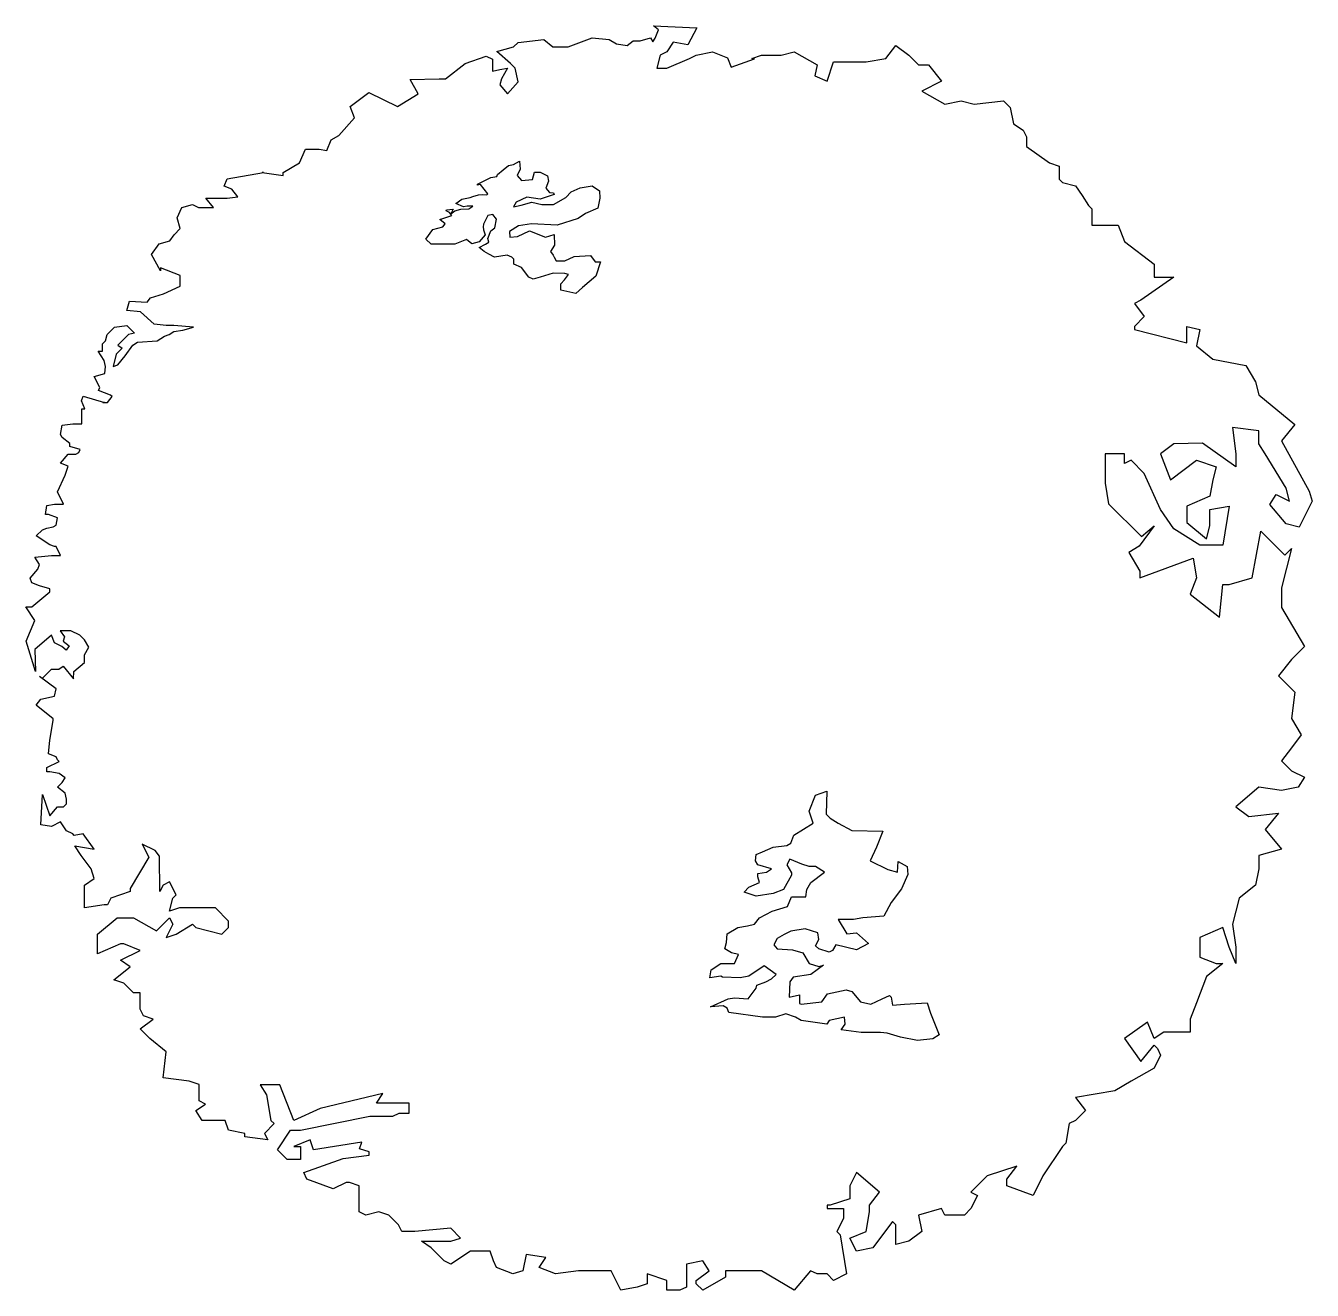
# Model space of a CAD drawing. Extents: x 7.02 to 9.07, y 5.09 to 7.1.
import ezdxf

# ---------------------------------------------------------------- set-up
doc = ezdxf.new("R2010")
doc.units = 0
doc.layers.get('0').update_dxf_attribs({"linetype": 'CONTINUOUS'})

msp = doc.modelspace()

# ---------------------------------------------------------------- linework, layer by layer
for points in [[(8.0195, 7.0997), (8.0881, 7.0965), (8.0742, 7.0691), (8.0508, 7.0736), (8.0508, 7.0736), (8.0403, 7.058), (8.0299, 7.0528), (8.0247, 7.032), (8.0247, 7.032), (8.0403, 7.032), (8.0768, 7.0476), (8.0872, 7.0528), (8.1132, 7.058), (8.1372, 7.0486), (8.1428, 7.0339), (8.1801, 7.0472), (8.1757, 7.0476), (8.1913, 7.0528), (8.2174, 7.0528), (8.2226, 7.0528), (8.2434, 7.058), (8.2434, 7.058), (8.2799, 7.0372), (8.276, 7.0197), (8.2955, 7.0112), (8.2955, 7.0112), (8.3059, 7.0424), (8.358, 7.0424), (8.3892, 7.0476), (8.4048, 7.0684), (8.4256, 7.0528), (8.4413, 7.0372), (8.4517, 7.0372), (8.4569, 7.0372), (8.4777, 7.0112), (8.4465, 6.9956), (8.4829, 6.9748), (8.509, 6.98), (8.5298, 6.9748), (8.5766, 6.98), (8.5871, 6.9696), (8.5923, 6.9436), (8.6079, 6.9332), (8.6131, 6.9227), (8.6131, 6.9071), (8.6495, 6.8811), (8.6652, 6.8759), (8.6652, 6.8551), (8.6704, 6.8499), (8.6912, 6.8447), (8.7016, 6.8291), (8.712, 6.8135), (8.7172, 6.8083), (8.7172, 6.8031), (8.7172, 6.7822), (8.7329, 6.7822), (8.7589, 6.7822), (8.7693, 6.7562), (8.8162, 6.7198), (8.8162, 6.699), (8.8474, 6.699), (8.7953, 6.6626), (8.7849, 6.6574), (8.8005, 6.6365), (8.7849, 6.6209), (8.7849, 6.6157), (8.8682, 6.5949), (8.8682, 6.6209), (8.8891, 6.6157), (8.8839, 6.5897), (8.9099, 6.5689), (8.962, 6.5585), (8.9776, 6.5325), (8.9828, 6.5117), (9.0401, 6.4648), (9.0192, 6.4388), (9.0628, 6.3582), (9.068, 6.3426), (9.0471, 6.301), (9.0263, 6.3062), (9.0003, 6.3374), (9.0107, 6.353), (9.0315, 6.3426), (9.0263, 6.3634), (8.9932, 6.418), (8.9828, 6.4336), (8.9828, 6.4544), (8.9411, 6.4596), (8.9463, 6.418), (8.9463, 6.3972), (8.8932, 6.4349), (8.8474, 6.4336), (8.8266, 6.418), (8.8422, 6.3764), (8.8839, 6.4076), (8.9151, 6.3972), (8.9099, 6.3764), (8.9047, 6.3504), (8.8682, 6.3347), (8.8682, 6.3087), (8.8995, 6.2827), (8.9047, 6.3035), (8.9047, 6.3295), (8.9359, 6.3347), (8.9359, 6.3347), (8.9255, 6.2723), (8.8891, 6.2723), (8.8474, 6.2983), (8.8266, 6.3295), (8.8005, 6.3868), (8.7797, 6.4076), (8.7693, 6.4024), (8.7693, 6.418), (8.7381, 6.418), (8.7381, 6.3712), (8.7437, 6.3381), (8.7963, 6.2863), (8.8162, 6.3035), (8.7926, 6.271), (8.7757, 6.2606), (8.7934, 6.2308), (8.7934, 6.2204), (8.8786, 6.2515), (8.8839, 6.2203), (8.8734, 6.1942), (8.9203, 6.1578), (8.9255, 6.2099), (8.9359, 6.2099), (8.9724, 6.2203), (8.9859, 6.295), (9.0244, 6.2567), (9.0349, 6.2671), (9.0192, 6.2047), (9.0192, 6.1734), (9.0557, 6.111), (9.0349, 6.0902), (9.014, 6.0642), (9.0401, 6.0381), (9.0349, 5.9965), (9.0505, 5.9705), (9.0349, 5.9497), (9.0192, 5.9289), (9.0349, 5.9132), (9.0557, 5.9028), (9.0453, 5.8872), (9.0192, 5.882), (8.9828, 5.8872), (8.9463, 5.856), (8.9672, 5.8404), (9.014, 5.8456), (8.9932, 5.8196), (9.0192, 5.7884), (8.9828, 5.778), (8.9828, 5.7571), (8.9776, 5.7311), (8.9515, 5.7103), (8.9411, 5.6687), (8.9463, 5.6323), (8.9463, 5.6062), (8.9359, 5.6323), (8.9255, 5.6635), (8.8891, 5.6479), (8.8891, 5.6166), (8.9151, 5.6062), (8.9255, 5.6062), (8.8995, 5.5854), (8.8839, 5.5438), (8.8839, 5.5438), (8.8734, 5.5178), (8.8734, 5.497), (8.8318, 5.497), (8.8162, 5.4866), (8.8057, 5.5126), (8.7693, 5.4866), (8.7953, 5.4501), (8.8162, 5.4761), (8.8214, 5.4709), (8.8266, 5.4605), (8.8162, 5.4397), (8.7797, 5.4189), (8.7537, 5.4033), (8.6912, 5.3929), (8.7068, 5.3721), (8.6912, 5.3565), (8.6808, 5.3513), (8.6756, 5.32), (8.6704, 5.3148), (8.6391, 5.268), (8.6235, 5.2368), (8.5819, 5.2524), (8.5819, 5.2628), (8.5975, 5.2836), (8.5506, 5.268), (8.5246, 5.242), (8.535, 5.2368), (8.5246, 5.216), (8.5142, 5.2056), (8.4829, 5.2056), (8.4777, 5.216), (8.4413, 5.2056), (8.4465, 5.1795), (8.4256, 5.1639), (8.4048, 5.1587), (8.4048, 5.1743), (8.4048, 5.19), (8.3996, 5.1952), (8.3996, 5.1952), (8.3684, 5.1535), (8.3423, 5.1483), (8.3319, 5.1691), (8.358, 5.1795), (8.3632, 5.2108), (8.3632, 5.2212), (8.3788, 5.242), (8.3423, 5.2732), (8.3319, 5.2524), (8.3319, 5.2316), (8.3007, 5.2212), (8.2955, 5.2212), (8.2955, 5.216), (8.3215, 5.216), (8.3215, 5.2004), (8.3111, 5.1795), (8.3111, 5.1795), (8.3163, 5.1743), (8.3267, 5.1119), (8.3059, 5.1015), (8.2955, 5.1119), (8.2799, 5.1119), (8.2694, 5.1171), (8.2434, 5.0859), (8.1913, 5.1171), (8.1809, 5.1171), (8.1341, 5.1171), (8.1341, 5.1067), (8.0976, 5.0859), (8.0872, 5.0963), (8.0872, 5.1015), (8.108, 5.1171), (8.0976, 5.1327), (8.0716, 5.1275), (8.0716, 5.0911), (8.0612, 5.0859), (8.0403, 5.0859), (8.0403, 5.1015), (8.0091, 5.1119), (8.0091, 5.0963), (7.9935, 5.0911), (7.9674, 5.0859), (7.9518, 5.1171), (7.8998, 5.1171), (7.8633, 5.1119), (7.8373, 5.1223), (7.8477, 5.1379), (7.8164, 5.1431), (7.8112, 5.1171), (7.7956, 5.1119), (7.7696, 5.1223), (7.7644, 5.1327), (7.7592, 5.1483), (7.7592, 5.1483), (7.7279, 5.1483), (7.6967, 5.1275), (7.6863, 5.1327), (7.6654, 5.1535), (7.6498, 5.1639), (7.6967, 5.1639), (7.7123, 5.1691), (7.6967, 5.1847), (7.6394, 5.1795), (7.6186, 5.1795), (7.6134, 5.19), (7.5978, 5.2056), (7.5821, 5.2108), (7.5613, 5.2056), (7.5613, 5.2056), (7.5509, 5.2108), (7.5509, 5.2264), (7.5509, 5.2264), (7.5509, 5.2524), (7.5353, 5.2576), (7.5301, 5.2576), (7.5092, 5.2472), (7.4676, 5.2628), (7.4624, 5.2732), (7.5251, 5.2957), (7.5668, 5.3009), (7.5668, 5.3061), (7.5512, 5.3113), (7.5549, 5.322), (7.478, 5.3096), (7.4728, 5.3252), (7.4468, 5.3148), (7.4572, 5.3148), (7.4572, 5.294), (7.4363, 5.294), (7.4207, 5.3096), (7.4416, 5.3409), (7.4572, 5.3409), (7.5677, 5.3629), (7.6042, 5.3629), (7.6146, 5.3681), (7.6302, 5.3681), (7.6302, 5.3837), (7.5937, 5.3837), (7.5781, 5.3837), (7.5885, 5.3994), (7.4887, 5.3755), (7.4468, 5.3565), (7.4242, 5.4129), (7.3929, 5.4129), (7.4033, 5.3973), (7.4103, 5.3565), (7.4155, 5.3513), (7.3999, 5.3357), (7.4051, 5.3252), (7.3687, 5.3304), (7.3687, 5.3357), (7.3426, 5.3409), (7.3374, 5.3565), (7.301, 5.3565), (7.2906, 5.3721), (7.3062, 5.3825), (7.2958, 5.3877), (7.2958, 5.4137), (7.2801, 5.4189), (7.2385, 5.4241), (7.2437, 5.4657), (7.2177, 5.4866), (7.202, 5.5022), (7.2229, 5.5178), (7.2072, 5.523), (7.202, 5.5334), (7.202, 5.5594), (7.1916, 5.5594), (7.176, 5.575), (7.1604, 5.5802), (7.1864, 5.601), (7.1708, 5.6114), (7.202, 5.6271), (7.176, 5.6375), (7.1708, 5.6375), (7.1344, 5.6218), (7.1344, 5.6531), (7.1656, 5.6791), (7.1708, 5.6791), (7.1916, 5.6791), (7.2281, 5.6583), (7.2489, 5.6791), (7.2541, 5.6687), (7.2437, 5.6479), (7.2593, 5.6531), (7.2853, 5.6687), (7.2906, 5.6635), (7.3322, 5.6531), (7.3426, 5.6635), (7.3426, 5.6739), (7.3218, 5.6947), (7.2645, 5.6947), (7.2489, 5.6895), (7.2541, 5.7103), (7.2593, 5.7155), (7.2489, 5.7363), (7.2385, 5.7311), (7.2333, 5.7207), (7.2328, 5.7774), (7.2262, 5.786), (7.2054, 5.7964), (7.2158, 5.7756), (7.1864, 5.7259), (7.1864, 5.7207), (7.1552, 5.7103), (7.15, 5.6999), (7.1448, 5.6999), (7.1135, 5.6947), (7.1135, 5.7155), (7.1135, 5.7311), (7.1291, 5.7415), (7.1239, 5.7571), (7.1083, 5.778), (7.0979, 5.7936), (7.1291, 5.7884), (7.1116, 5.8125), (7.0971, 5.8101), (7.0947, 5.8125), (7.0851, 5.8173), (7.0754, 5.8318), (7.0609, 5.8245), (7.0441, 5.827), (7.0465, 5.8754), (7.0585, 5.8414), (7.0706, 5.8559), (7.0802, 5.8559), (7.0851, 5.8607), (7.0851, 5.8679), (7.0826, 5.8776), (7.0706, 5.8872), (7.0778, 5.8944), (7.0826, 5.9017), (7.073, 5.9089), (7.0585, 5.9113), (7.0537, 5.9113), (7.0537, 5.9185), (7.073, 5.9282), (7.0706, 5.9306), (7.0682, 5.9354), (7.0561, 5.9402), (7.0561, 5.9402), (7.0585, 5.9619), (7.0634, 5.9933), (7.0634, 5.9957), (7.0368, 6.0174), (7.0441, 6.027), (7.0658, 6.0318), (7.0682, 6.0439), (7.0416, 6.0632), (7.0465, 6.0607), (7.0609, 6.0752), (7.0726, 6.0748), (7.0798, 6.0797), (7.096, 6.0598), (7.0964, 6.0712), (7.1133, 6.0857), (7.1133, 6.0978), (7.1205, 6.1098), (7.1133, 6.1219), (7.106, 6.1291), (7.0916, 6.1363), (7.0747, 6.1363), (7.0819, 6.1267), (7.0795, 6.1194), (7.0892, 6.1122), (7.0843, 6.105), (7.0775, 6.111), (7.0656, 6.1167), (7.0608, 6.129), (7.0344, 6.1065), (7.0356, 6.0712), (7.0205, 6.1198), (7.0344, 6.1523), (7.0199, 6.174), (7.0296, 6.174), (7.0585, 6.1981), (7.0585, 6.2029), (7.0416, 6.2078), (7.0296, 6.2126), (7.0272, 6.2198), (7.0392, 6.2343), (7.0416, 6.2415), (7.0344, 6.2536), (7.0609, 6.256), (7.0754, 6.256), (7.0682, 6.2704), (7.0658, 6.2704), (7.0585, 6.2728), (7.0368, 6.2873), (7.0465, 6.2969), (7.0537, 6.2994), (7.0634, 6.3018), (7.0682, 6.3042), (7.0706, 6.3162), (7.0561, 6.3211), (7.0513, 6.3211), (7.0537, 6.3355), (7.0658, 6.3379), (7.0802, 6.3379), (7.0706, 6.3572), (7.0826, 6.3837), (7.0875, 6.3982), (7.0754, 6.403), (7.0875, 6.4175), (7.0995, 6.4175), (7.1044, 6.4199), (7.1068, 6.4247), (7.0899, 6.4295), (7.0899, 6.4343), (7.0778, 6.444), (7.0754, 6.4488), (7.0778, 6.4633), (7.0947, 6.4657), (7.1092, 6.4657), (7.1092, 6.4898), (7.114, 6.4898), (7.1088, 6.5022), (7.1112, 6.5095), (7.1454, 6.4994), (7.1429, 6.4994), (7.1502, 6.4994), (7.1574, 6.509), (7.155, 6.5115), (7.1357, 6.5187), (7.1381, 6.5235), (7.129, 6.5412), (7.1459, 6.546), (7.1471, 6.5571), (7.1447, 6.5667), (7.135, 6.5812), (7.1423, 6.5812), (7.1423, 6.5932), (7.1471, 6.5981), (7.1495, 6.6077), (7.1615, 6.6198), (7.1808, 6.6222), (7.1929, 6.6101), (7.1833, 6.6077), (7.1664, 6.5908), (7.1736, 6.586), (7.164, 6.5764), (7.1591, 6.5571), (7.1664, 6.5595), (7.1784, 6.574), (7.1905, 6.5908), (7.1977, 6.5957), (7.2291, 6.5981), (7.2411, 6.6053), (7.2484, 6.6077), (7.2556, 6.6125), (7.2701, 6.6149), (7.287, 6.6198), (7.2556, 6.6222), (7.2435, 6.6222), (7.2243, 6.6246), (7.2025, 6.6439), (7.1808, 6.6463), (7.1851, 6.6609), (7.2134, 6.6593), (7.2183, 6.6665), (7.2394, 6.6729), (7.2659, 6.685), (7.2659, 6.7019), (7.2346, 6.7139), (7.2346, 6.7091), (7.2201, 6.7356), (7.2322, 6.7525), (7.2491, 6.7573), (7.2563, 6.7669), (7.2659, 6.7766), (7.2611, 6.7935), (7.2684, 6.8103), (7.2852, 6.8151), (7.2949, 6.8103), (7.319, 6.8103), (7.3069, 6.8248), (7.3407, 6.8248), (7.3576, 6.8272), (7.3479, 6.8392), (7.3359, 6.8441), (7.3407, 6.8561), (7.3986, 6.8658), (7.3962, 6.8658), (7.4299, 6.8609), (7.4299, 6.8658), (7.4558, 6.8815), (7.4654, 6.9032), (7.4871, 6.9032), (7.4992, 6.9008), (7.5064, 6.9177), (7.5185, 6.9249), (7.5432, 6.9532), (7.5366, 6.9712), (7.5661, 6.9935), (7.612, 6.9708), (7.6446, 6.9911), (7.6318, 7.0138), (7.6783, 7.0152), (7.688, 7.0152), (7.7193, 7.0393), (7.7531, 7.0513), (7.7628, 7.0465), (7.7628, 7.0272), (7.7748, 7.0297), (7.7869, 7.0321), (7.7772, 7.0152), (7.7748, 7.0056), (7.7869, 6.9911), (7.8038, 7.0104), (7.7989, 7.0321), (7.7917, 7.0393), (7.77, 7.0586), (7.7965, 7.0658), (7.8038, 7.073), (7.8448, 7.0779), (7.8592, 7.0658), (7.8833, 7.0658), (7.9219, 7.0803), (7.9485, 7.0779), (7.9605, 7.0706), (7.9774, 7.0682), (7.9871, 7.0755), (7.9979, 7.0754), (8.0147, 7.0802), (8.0184, 7.0742), (8.0218, 7.0799), (8.027, 7.093)], [(7.6964, 6.7999), (7.703, 6.8048), (7.7128, 6.8073), (7.7251, 6.8081), (7.7316, 6.8122), (7.7226, 6.8122), (7.7169, 6.8114), (7.7046, 6.8163), (7.7144, 6.8237), (7.7276, 6.8261), (7.7316, 6.8277), (7.7407, 6.8302), (7.7464, 6.831), (7.7538, 6.8302), (7.7554, 6.8318), (7.7439, 6.8466), (7.739, 6.8458), (7.739, 6.8474), (7.7603, 6.858), (7.7701, 6.8597), (7.771, 6.8629), (7.78, 6.8703), (7.7882, 6.8769), (7.7963, 6.8785), (7.8062, 6.8842), (7.807, 6.8711), (7.8021, 6.8613), (7.8094, 6.8531), (7.8266, 6.8548), (7.8299, 6.8662), (7.8389, 6.8662), (7.8504, 6.8605), (7.852, 6.8523), (7.8479, 6.8408), (7.8537, 6.8343), (7.8602, 6.8335), (7.861, 6.831), (7.8389, 6.8237), (7.8176, 6.8269), (7.8004, 6.8187), (7.7963, 6.8114), (7.8086, 6.8138), (7.8258, 6.8187), (7.8414, 6.8147), (7.8602, 6.8147), (7.8799, 6.8261), (7.8881, 6.8351), (7.9028, 6.8417), (7.9216, 6.8449), (7.9331, 6.8367), (7.9339, 6.8253), (7.9307, 6.8089), (7.911, 6.8007), (7.8995, 6.7926), (7.866, 6.7819), (7.825, 6.7844), (7.8045, 6.7811), (7.7898, 6.7721), (7.7906, 6.7631), (7.8029, 6.7639), (7.8217, 6.7729), (7.8471, 6.7631), (7.861, 6.7672), (7.8619, 6.75), (7.8553, 6.7402), (7.8594, 6.7344), (7.861, 6.7312), (7.8643, 6.7254), (7.8782, 6.7254), (7.893, 6.732), (7.9192, 6.7336), (7.9266, 6.7238), (7.9347, 6.7238), (7.9274, 6.7009), (7.9061, 6.6829), (7.8954, 6.6731), (7.8717, 6.6788), (7.8717, 6.6886), (7.8774, 6.6952), (7.884, 6.7033), (7.8782, 6.705), (7.8594, 6.7058), (7.8389, 6.6992), (7.8275, 6.696), (7.8209, 6.6992), (7.8094, 6.7148), (7.7972, 6.7197), (7.7972, 6.7279), (7.7939, 6.7312), (7.7865, 6.7344), (7.766, 6.7312), (7.757, 6.7361), (7.7497, 6.7402), (7.7415, 6.7467), (7.7521, 6.7516), (7.757, 6.7549), (7.7554, 6.7606), (7.7603, 6.7729), (7.7669, 6.7778), (7.7693, 6.7917), (7.7636, 6.7991), (7.7554, 6.7975), (7.7488, 6.7835), (7.748, 6.7795), (7.7488, 6.7745), (7.7513, 6.7664), (7.7415, 6.7557), (7.73, 6.7524), (7.7218, 6.759), (7.703, 6.7516), (7.6899, 6.7516), (7.6653, 6.7516), (7.6571, 6.7598), (7.6678, 6.7754), (7.6841, 6.7795), (7.6874, 6.7844), (7.6792, 6.7909), (7.6981, 6.7975), (7.6948, 6.8024), (7.6891, 6.8048), (7.6899, 6.8065), (7.7005, 6.8073)], [(8.193, 5.7839), (8.2096, 5.7915), (8.2313, 5.7941), (8.2377, 5.7979), (8.2428, 5.8107), (8.2735, 5.8298), (8.2671, 5.849), (8.2773, 5.8745), (8.2952, 5.8809), (8.2939, 5.8439), (8.3003, 5.8375), (8.3131, 5.8298), (8.3348, 5.8183), (8.3846, 5.8171), (8.3744, 5.7915), (8.3642, 5.7698), (8.3923, 5.7558), (8.4076, 5.7519), (8.4089, 5.7685), (8.423, 5.7609), (8.4242, 5.7481), (8.414, 5.7251), (8.3974, 5.7034), (8.3859, 5.6817), (8.3527, 5.6792), (8.3374, 5.6766), (8.3131, 5.6766), (8.3271, 5.6536), (8.3425, 5.6549), (8.3616, 5.6383), (8.3425, 5.6281), (8.3093, 5.6358), (8.3041, 5.6268), (8.299, 5.6243), (8.2824, 5.6294), (8.2773, 5.6345), (8.2824, 5.6447), (8.2811, 5.6549), (8.2607, 5.6613), (8.2377, 5.6575), (8.2275, 5.6524), (8.216, 5.646), (8.2109, 5.6358), (8.216, 5.6294), (8.2403, 5.6281), (8.2569, 5.623), (8.2671, 5.6064), (8.2824, 5.6013), (8.2901, 5.6038), (8.2696, 5.5885), (8.2415, 5.5847), (8.2364, 5.577), (8.2351, 5.5528), (8.2518, 5.5566), (8.2518, 5.5426), (8.2543, 5.5413), (8.2875, 5.5451), (8.2965, 5.5579), (8.3259, 5.5643), (8.3348, 5.5617), (8.3489, 5.5451), (8.3655, 5.5413), (8.3834, 5.5502), (8.3949, 5.5553), (8.3974, 5.5528), (8.4, 5.54), (8.4191, 5.5413), (8.4549, 5.5438), (8.46, 5.5272), (8.4741, 5.4928), (8.4638, 5.4864), (8.4396, 5.4838), (8.4127, 5.4889), (8.391, 5.4953), (8.3808, 5.4966), (8.3501, 5.4966), (8.3182, 5.5004), (8.3246, 5.5094), (8.3233, 5.5208), (8.299, 5.5157), (8.2952, 5.5094), (8.2543, 5.5157), (8.2454, 5.5208), (8.23, 5.526), (8.2134, 5.5208), (8.193, 5.5208), (8.1393, 5.5285), (8.1368, 5.5349), (8.1304, 5.5387), (8.1099, 5.5374), (8.1381, 5.5502), (8.1483, 5.5515), (8.17, 5.5502), (8.1828, 5.5668), (8.184, 5.5719), (8.1981, 5.577), (8.207, 5.5821), (8.2147, 5.5885), (8.1955, 5.6026), (8.1713, 5.586), (8.1572, 5.5834), (8.1291, 5.5847), (8.1266, 5.586), (8.1087, 5.5834), (8.1112, 5.5962), (8.1266, 5.6064), (8.1483, 5.6064), (8.1547, 5.6204), (8.1432, 5.623), (8.1329, 5.6294), (8.1355, 5.6396), (8.1368, 5.6536), (8.1534, 5.6638), (8.1687, 5.6664), (8.1802, 5.669), (8.1879, 5.6792), (8.2083, 5.6894), (8.2326, 5.697), (8.239, 5.7124), (8.2581, 5.7124), (8.262, 5.7124), (8.2633, 5.7239), (8.2696, 5.7354), (8.2914, 5.7519), (8.2773, 5.7609), (8.2671, 5.7609), (8.2556, 5.7647), (8.2364, 5.7724), (8.2313, 5.7634), (8.239, 5.7507), (8.239, 5.7468), (8.2262, 5.7239), (8.2096, 5.7175), (8.1828, 5.7136), (8.1636, 5.72), (8.1713, 5.7277), (8.1879, 5.7354), (8.1853, 5.7443), (8.1853, 5.7494), (8.1994, 5.7519), (8.207, 5.7571), (8.1853, 5.7634), (8.1815, 5.7698), (8.1828, 5.78)]]:
    msp.add_lwpolyline(points, close=True)

doc.saveas('drawing.dxf')
